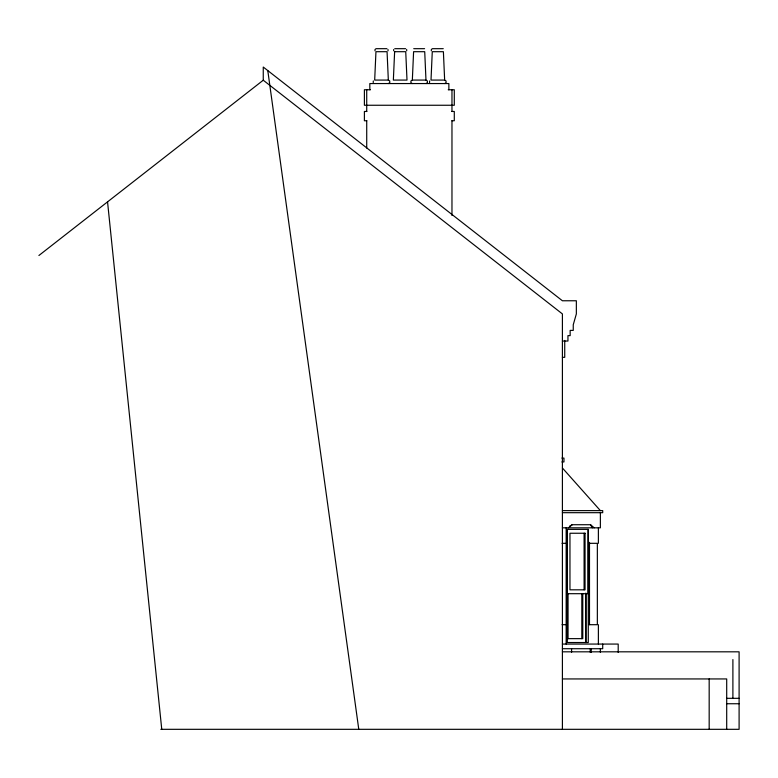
<?xml version="1.0" encoding="UTF-8"?>
<svg xmlns="http://www.w3.org/2000/svg" width="778" height="778" viewBox="0 0 778 778"><rect width="100%" height="100%" fill="white"/><g stroke="black" fill="none" stroke-linecap="round" stroke-linejoin="round"><path stroke-width="1.17" d="M373.226 82.575L373.304 80.941M374.977 50.803L375.035 49.481L376.085 48.683L386.938 48.683M393.649 50.803L393.707 49.481M412.184 83.557L410.881 82.575L410.949 80.941L412.34 80.076L413.595 51.698L424.72 51.698L425.974 80.076L427.365 80.941L427.443 82.575L426.13 83.557M429.553 82.575L429.621 80.941M431.294 50.803L431.352 49.481L432.403 48.683L443.256 48.683M568.562 527.824L572.229 524.722L590.551 524.722L594.217 527.824M38.9 255.495L263.256 80.212L263.256 67.044L562.406 300.765L576.352 300.765L576.352 313.923L573.25 324.776L573.25 330.397L570.157 330.397L570.157 335.629L567.95 335.629L567.95 341.046L562.406 341.046M388.485 83.557L389.788 82.575L389.72 80.941L388.329 80.076L374.685 80.076L375.949 51.698L387.065 51.698L388.329 80.076M444.802 83.557L446.105 82.575L446.037 80.941L444.646 80.076L431.012 80.076L432.267 51.698L443.392 51.698L444.646 80.076M569.447 526.268L572.229 524.722M394.757 48.683L405.61 48.683M413.731 48.683L424.584 48.683M412.34 80.076L425.974 80.076M370.464 89.752L364.396 89.752L364.396 105.254L454.294 105.254L454.294 89.752L448.216 89.752M366.827 111.458L364.396 111.458L364.396 120.755L366.827 120.755M451.862 111.458L454.294 111.458L454.294 120.755L451.862 120.755M562.406 357.326L564.731 357.326L564.731 340.443M561.891 458.077L563.953 458.077L563.953 461.947L561.891 461.947M562.406 510.621L602.707 510.621L602.707 512.683L562.406 512.683M562.406 527.824L600.373 527.824L600.373 512.683M562.047 543.316L565.694 543.316M589.209 543.316L597.348 543.316L597.348 624.695L589.209 624.695M562.047 624.695L565.694 624.695M567.104 638.641L582.771 638.641L582.771 593.692M562.406 644.067L618.199 644.067L618.199 652.47M562.406 648.716L602.707 648.716L602.707 644.067M562.406 651.818L739.1 651.818L739.1 729.317L160.803 729.317M562.406 678.941L726.701 678.941L726.701 729.317M726.701 698.323L739.1 698.323M726.701 703.74L739.1 703.74M263.256 80.212L562.406 313.923L562.406 729.317M562.406 467.996L600.373 510.621M590.551 524.722L592.311 527.824M267.788 70.584L358.775 729.317M107.549 201.862L161.756 729.317M406.661 49.481L406.719 50.803M387.989 49.481L388.047 50.803M732.895 659.569L732.895 698.323M709.176 678.941L709.176 729.317M600.373 648.716L600.373 652.324M598.379 527.824L598.379 543.316M598.379 624.695L598.379 644.067M591.222 648.716L591.222 652.324M590.259 648.716L590.259 652.324M589.491 542.354L589.491 624.695M588.1 529.371L588.1 593.692L566.909 593.692L566.909 529.371L588.275 529.371L588.275 642.521L567.318 642.521L567.386 529.371M585.883 593.167L585.883 642.521M585.824 593.41L585.824 642.521M584.093 533.251L584.093 589.821M581.818 593.692L581.818 638.641M571.567 648.716L571.567 652.324M568.057 593.692L568.057 638.641M566.17 527.824L566.17 644.067M451.969 89.752L451.969 111.458M451.969 120.755L451.969 215.496M448.867 89.752L448.867 83.557L369.822 83.557L369.822 89.752M366.72 89.752L366.72 111.458M366.72 120.755L366.72 148.005M394.621 51.698L393.357 80.076L407.001 80.076L405.737 51.698L394.621 51.698M585.046 533.251L569.963 533.251L569.963 589.821L585.046 589.821L585.046 533.251"/></g></svg>
